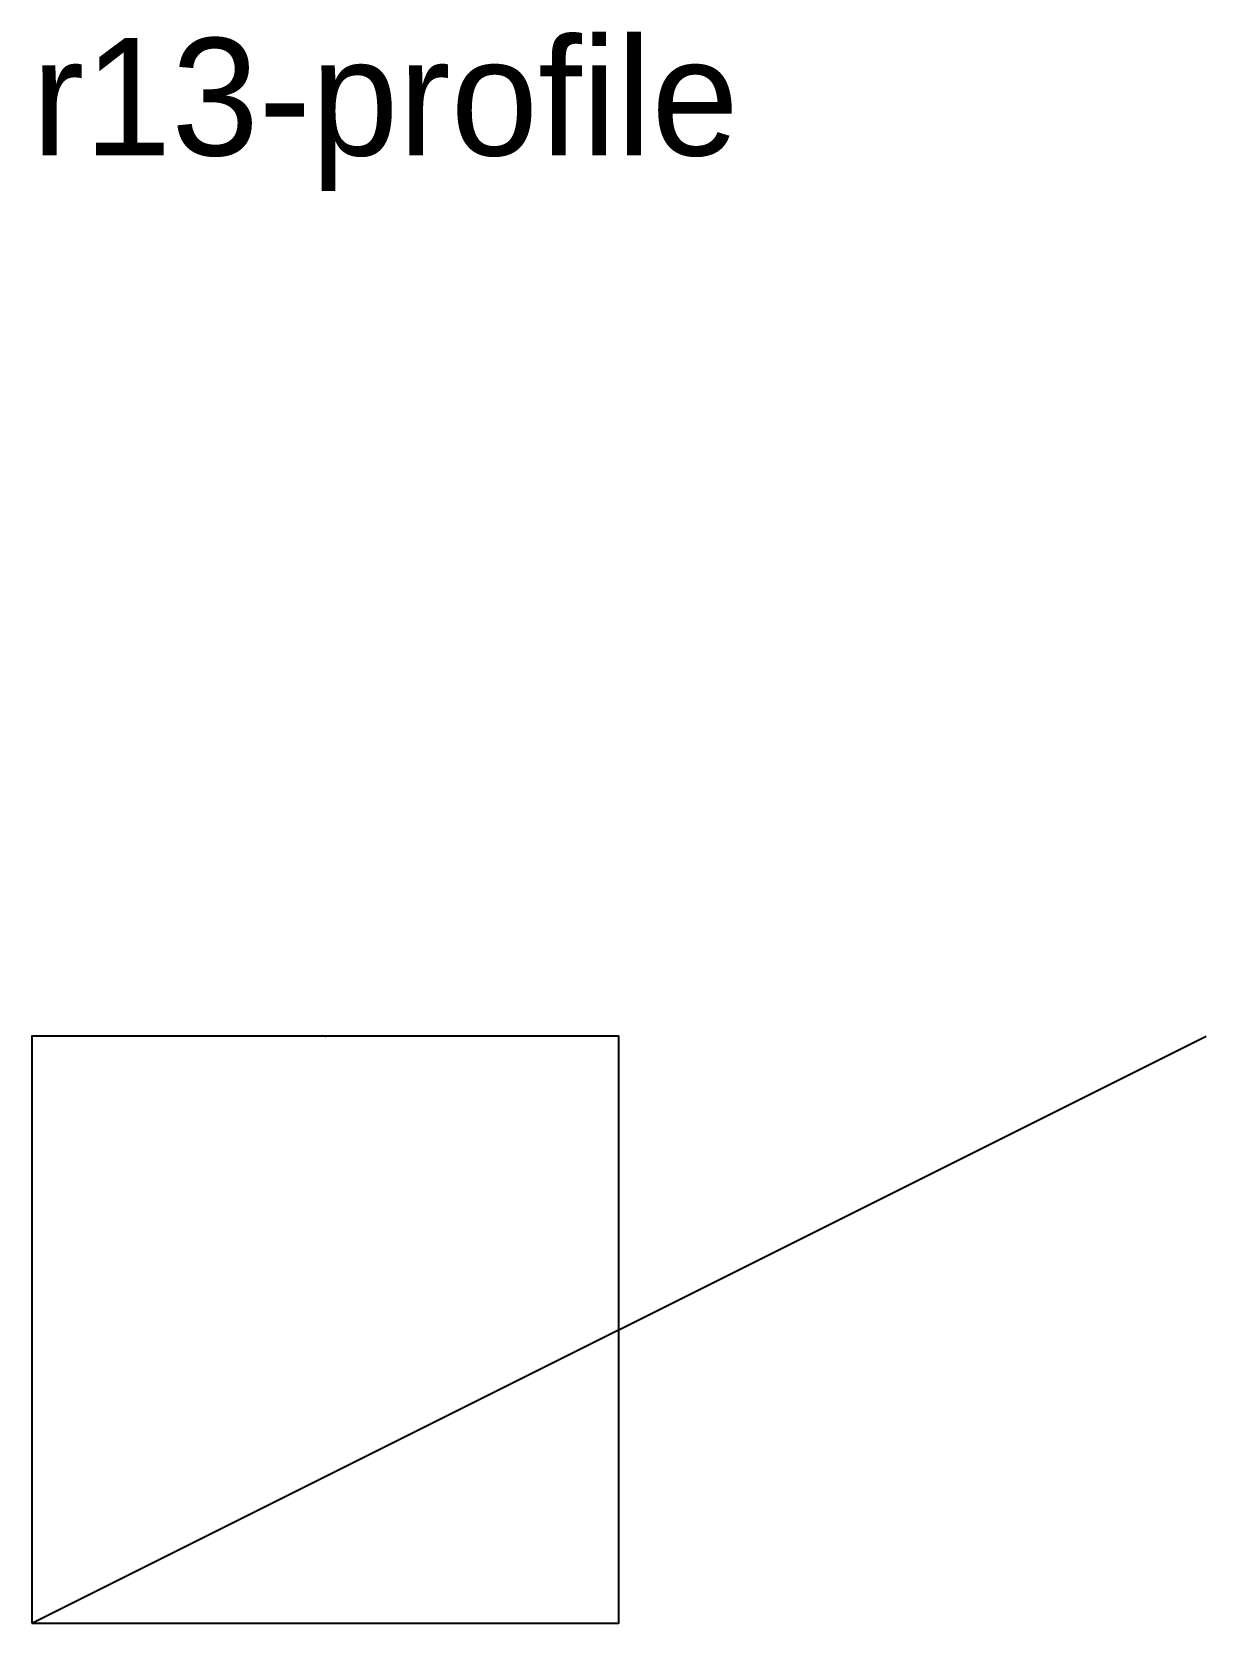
# Model space of a CAD drawing. Extents: x 0 to 4, y 0 to 5.42.
import ezdxf

# ---------------------------------------------------------------- set-up
doc = ezdxf.new("R2010")
doc.units = 0

msp = doc.modelspace()

# ---------------------------------------------------------------- linework, layer by layer
msp.add_line((0, 0), (4, 2, 3))
msp.add_point((1, 2, 4))
msp.add_3dface([(0, 0), (2, 0, 1), (2, 2, 2), (0, 2, 1)])

# ---------------------------------------------------------------- texts
msp.add_text('r13-profile', height=0.4).set_placement((0, 5))

doc.saveas('drawing.dxf')
